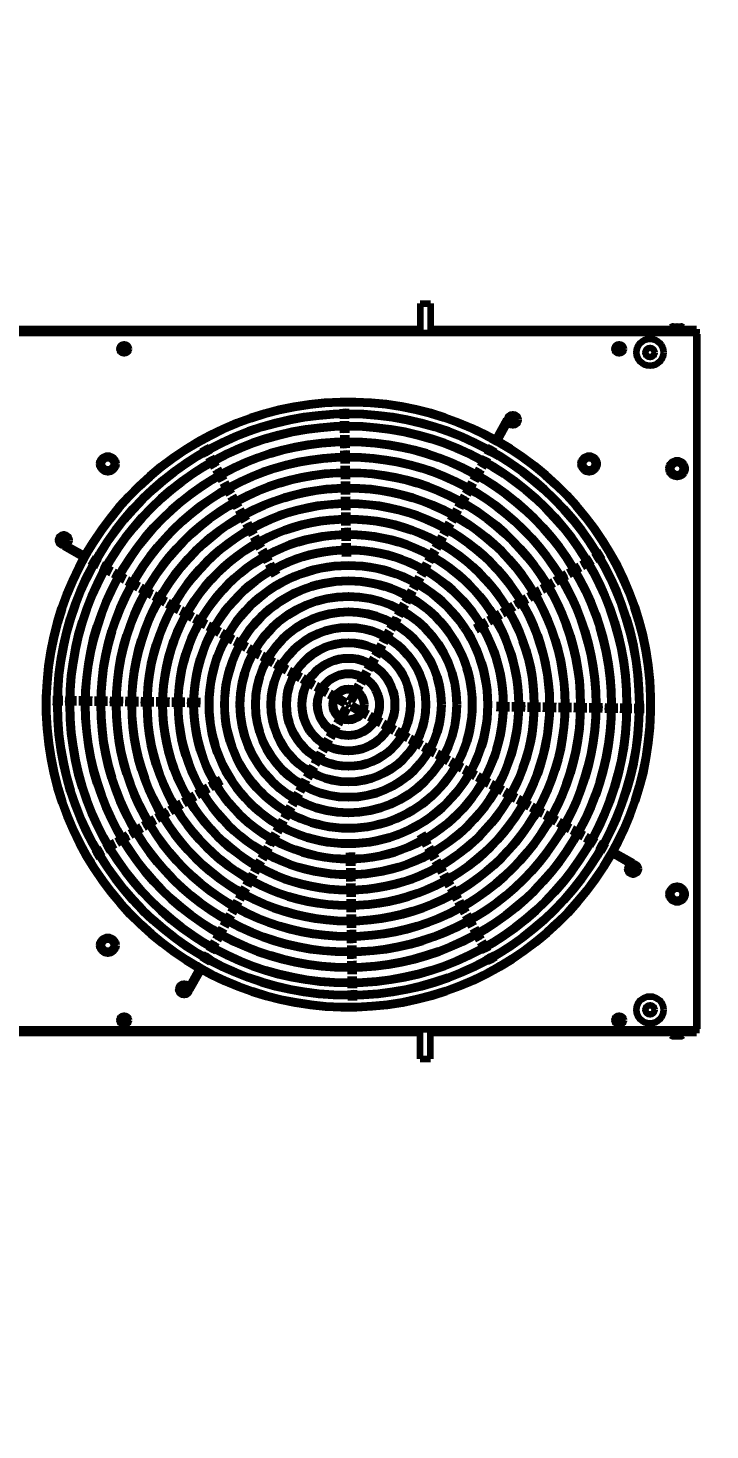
# Model space of a CAD drawing. Header units: millimetres. Extents: x 0 to 31017, y 0 to 21335.
# Drawn here: x 7972.8 to 8060.9, y 19881.2 to 20062.4 of the extents above; entities that cross this region are included whole.
import ezdxf
from ezdxf import colors
from ezdxf.entities.mleader import LeaderData, LeaderLine
from ezdxf.enums import TextEntityAlignment as Align
from ezdxf.math import Vec2, Vec3

# ---------------------------------------------------------------- set-up
doc = ezdxf.new("R2010")
doc.units = ezdxf.units.MM
doc.styles.get("Standard").update_dxf_attribs({"font": 'arial.ttf'})

# ---------------------------------------------------------------- blocks, each defined once
blk = doc.blocks.new('機組圖彩色')
at = {"color": 251, "lineweight": 200, "true_color": 0x636466}
for p, q in [((92537.54, 2376.05), (92537.54, 2372.23)), ((92537.54, 2376.05), (92538.84, 2376.05)), ((92538.84, 2376.05), (92538.84, 2372.23)), ((92537.54, 2372.73), (92428.94, 2372.73)), ((92570.01, 2372.73), (92538.84, 2372.73)), ((92569.84, 2372.2), (92569.84, 2372.52)), ((92569.84, 2372.52), (92571.64, 2372.52)), ((92569.99, 2373), (92569.99, 2372.52)), ((92570.18, 2373.07), (92571.31, 2373.07)), ((92570.37, 2373), (92570.37, 2372.52)), ((92570.58, 2372.36), (92570.74, 2372.52)), ((92570.74, 2372.36), (92570.9, 2372.52)), ((92571.12, 2373), (92571.12, 2372.52)), ((92571.49, 2373), (92571.49, 2372.52)), ((92573.24, 2372.73), (92571.51, 2372.73)), ((92571.64, 2372.52), (92571.64, 2372.2)), ((92573.24, 2372.73), (92573.24, 2372.2)), ((92573.24, 2372.2), (92393.24, 2372.2)), ((92573.12, 2372.2), (92393.36, 2372.2)), ((92569.86, 2372.23), (92396.64, 2372.23)), ((92571.64, 2372.36), (92569.84, 2372.36)), ((92571.64, 2372.2), (92569.84, 2372.2)), ((92572.24, 2372.23), (92571.66, 2372.23)), ((92572.24, 2372.23), (92572.27, 2372.2)), ((92573.24, 2368.7), (92573.24, 2372.2)), ((92573.36, 2372.1), (92573.24, 2372.1)), ((92573.24, 2282.32), (92573.24, 2372.08)), ((92573.36, 2282.3), (92573.36, 2372.1)), ((92527.54, 2362.75), (92527.53, 2363.15)), ((92527.55, 2361.95), (92527.54, 2362.45)), ((92527.56, 2361.15), (92527.55, 2361.65)), ((92527.94, 2362.75), (92527.93, 2363.15)), ((92527.95, 2361.95), (92527.94, 2362.45)), ((92527.96, 2361.15), (92527.95, 2361.65)), ((92527.57, 2360.35), (92527.56, 2360.85)), ((92527.58, 2359.35), (92527.57, 2360.05)), ((92527.59, 2359.35), (92527.58, 2360.05)), ((92527.97, 2360.35), (92527.96, 2360.85)), ((92527.98, 2359.35), (92527.97, 2360.05)), ((92527.99, 2359.35), (92527.98, 2360.05)), ((92548.66, 2361.06), (92547.25, 2358.54)), ((92548.82, 2360.52), (92547.6, 2358.35)), ((92549.18, 2361.33), (92549.81, 2360.7)), ((92549.18, 2360.7), (92549.81, 2361.33)), ((92509.23, 2357.74), (92509.03, 2358.09)), ((92509.58, 2357.93), (92509.38, 2358.28)), ((92527.6, 2358.35), (92527.59, 2359.05)), ((92527.62, 2357.35), (92527.61, 2358.05)), ((92528, 2358.35), (92527.99, 2359.05)), ((92528.02, 2357.35), (92528.01, 2358.05)), ((92546.91, 2357.93), (92547.11, 2358.28)), ((92547.26, 2357.74), (92547.46, 2358.09)), ((92509.62, 2357.04), (92509.38, 2357.48)), ((92509.97, 2357.24), (92509.72, 2357.67)), ((92510.01, 2356.34), (92509.77, 2356.78)), ((92510.36, 2356.54), (92510.12, 2356.97)), ((92510.4, 2355.64), (92510.16, 2356.08)), ((92510.75, 2355.84), (92510.51, 2356.28)), ((92527.63, 2356.35), (92527.62, 2357.05)), ((92528.03, 2356.35), (92528.02, 2357.05)), ((92545.74, 2355.84), (92545.98, 2356.27)), ((92546.09, 2355.64), (92546.33, 2356.08)), ((92546.13, 2356.54), (92546.37, 2356.97)), ((92546.48, 2356.34), (92546.72, 2356.78)), ((92546.52, 2357.23), (92546.77, 2357.67)), ((92546.87, 2357.04), (92547.11, 2357.48)), ((92510.89, 2354.77), (92510.55, 2355.38)), ((92511.24, 2354.97), (92510.9, 2355.58)), ((92511.38, 2353.9), (92511.04, 2354.51)), ((92511.73, 2354.09), (92511.39, 2354.71)), ((92527.64, 2355.35), (92527.63, 2356.05)), ((92527.65, 2354.35), (92527.65, 2355.05)), ((92528.04, 2355.35), (92528.03, 2356.05)), ((92528.05, 2354.35), (92528.05, 2355.05)), ((92545.1, 2354.71), (92544.76, 2354.09)), ((92545.45, 2354.51), (92545.11, 2353.9)), ((92545.59, 2355.58), (92545.25, 2354.97)), ((92545.94, 2355.38), (92545.6, 2354.77)), ((92511.87, 2353.03), (92511.53, 2353.64)), ((92512.22, 2353.22), (92511.87, 2353.83)), ((92512.36, 2352.15), (92512.01, 2352.76)), ((92512.71, 2352.35), (92512.36, 2352.96)), ((92527.67, 2353.35), (92527.66, 2354.05)), ((92527.68, 2352.35), (92527.67, 2353.05)), ((92528.07, 2353.35), (92528.06, 2354.05)), ((92528.08, 2352.35), (92528.07, 2353.05)), ((92544.13, 2352.96), (92543.78, 2352.35)), ((92544.47, 2352.76), (92544.13, 2352.15)), ((92544.61, 2353.83), (92544.27, 2353.22)), ((92544.96, 2353.64), (92544.62, 2353.03)), ((92512.85, 2351.28), (92512.5, 2351.89)), ((92513.19, 2351.48), (92512.85, 2352.09)), ((92513.33, 2350.41), (92512.99, 2351.02)), ((92513.68, 2350.6), (92513.34, 2351.22)), ((92527.69, 2351.35), (92527.68, 2352.05)), ((92527.71, 2350.35), (92527.7, 2351.05)), ((92528.09, 2351.35), (92528.08, 2352.05)), ((92528.11, 2350.35), (92528.1, 2351.05)), ((92543.15, 2351.22), (92542.81, 2350.6)), ((92543.5, 2351.02), (92543.15, 2350.41)), ((92543.64, 2352.09), (92543.29, 2351.48)), ((92543.99, 2351.89), (92543.64, 2351.28)), ((92513.82, 2349.54), (92513.48, 2350.15)), ((92514.17, 2349.73), (92513.83, 2350.34)), ((92514.31, 2348.66), (92513.97, 2349.28)), ((92514.66, 2348.86), (92514.32, 2349.47)), ((92527.72, 2349.35), (92527.71, 2350.05)), ((92527.73, 2348.35), (92527.72, 2349.05)), ((92528.12, 2349.35), (92528.11, 2350.05)), ((92528.13, 2348.35), (92528.12, 2349.05)), ((92542.17, 2349.47), (92541.83, 2348.86)), ((92542.52, 2349.28), (92542.18, 2348.66)), ((92542.66, 2350.34), (92542.32, 2349.73)), ((92543.01, 2350.15), (92542.67, 2349.54)), ((92514.8, 2347.79), (92514.46, 2348.4)), ((92515.15, 2347.99), (92514.81, 2348.6)), ((92515.29, 2346.92), (92514.95, 2347.53)), ((92515.64, 2347.12), (92515.3, 2347.73)), ((92527.74, 2347.35), (92527.74, 2348.05)), ((92527.76, 2346.35), (92527.75, 2347.05)), ((92528.14, 2347.35), (92528.14, 2348.05)), ((92528.16, 2346.35), (92528.15, 2347.05)), ((92541.19, 2347.73), (92540.85, 2347.12)), ((92541.54, 2347.53), (92541.2, 2346.92)), ((92541.68, 2348.6), (92541.34, 2347.99)), ((92542.03, 2348.4), (92541.69, 2347.79)), ((92491.12, 2345.14), (92491.75, 2345.77)), ((92491.75, 2345.14), (92491.12, 2345.77)), ((92515.78, 2346.05), (92515.44, 2346.66)), ((92516.13, 2346.24), (92515.79, 2346.85)), ((92516.27, 2345.17), (92515.92, 2345.79)), ((92516.62, 2345.37), (92516.27, 2345.98)), ((92527.77, 2345.35), (92527.76, 2346.05)), ((92528.17, 2345.35), (92528.16, 2346.05)), ((92540.22, 2345.98), (92539.87, 2345.37)), ((92540.56, 2345.79), (92540.22, 2345.17)), ((92540.7, 2346.85), (92540.36, 2346.24)), ((92541.05, 2346.66), (92540.71, 2346.05)), ((92491.39, 2344.62), (92493.9, 2343.21)), ((92491.92, 2344.78), (92494.1, 2343.56)), ((92494.71, 2343.22), (92494.36, 2343.42)), ((92516.76, 2344.3), (92516.41, 2344.91)), ((92517.1, 2344.5), (92516.76, 2345.11)), ((92517.24, 2343.43), (92516.9, 2344.04)), ((92517.59, 2343.63), (92517.25, 2344.24)), ((92527.78, 2344.35), (92527.77, 2345.05)), ((92527.8, 2343.35), (92527.79, 2344.05)), ((92528.18, 2344.35), (92528.17, 2345.05)), ((92528.2, 2343.35), (92528.19, 2344.05)), ((92539.24, 2344.24), (92538.9, 2343.63)), ((92539.59, 2344.04), (92539.24, 2343.43)), ((92539.73, 2345.11), (92539.38, 2344.5)), ((92540.08, 2344.91), (92539.73, 2344.3)), ((92559.9, 2343.26), (92560.33, 2343.52)), ((92560.59, 2343.67), (92561.02, 2343.93)), ((92560.79, 2343.33), (92561.22, 2343.59)), ((92561.27, 2344.08), (92561.62, 2344.29)), ((92561.48, 2343.74), (92561.82, 2343.94)), ((92494.52, 2342.87), (92494.17, 2343.07)), ((92495.21, 2342.48), (92494.78, 2342.73)), ((92495.41, 2342.83), (92494.97, 2343.07)), ((92495.91, 2342.09), (92495.48, 2342.33)), ((92496.11, 2342.44), (92495.67, 2342.68)), ((92496.61, 2341.7), (92496.17, 2341.94)), ((92496.81, 2342.05), (92496.37, 2342.29)), ((92497.07, 2341.9), (92497.68, 2341.56)), ((92517.73, 2342.56), (92517.39, 2343.17)), ((92518.08, 2342.75), (92517.74, 2343.36)), ((92518.22, 2341.68), (92517.88, 2342.3)), ((92518.57, 2341.88), (92518.23, 2342.49)), ((92519.06, 2341.01), (92518.72, 2341.62)), ((92537.77, 2341.62), (92537.43, 2341.01)), ((92538.26, 2342.49), (92537.92, 2341.88)), ((92538.61, 2342.3), (92538.27, 2341.68)), ((92538.75, 2343.36), (92538.41, 2342.75)), ((92539.1, 2343.17), (92538.76, 2342.56)), ((92556.63, 2341.32), (92557.24, 2341.68)), ((92557.49, 2341.83), (92558.09, 2342.19)), ((92557.7, 2341.49), (92558.3, 2341.85)), ((92558.35, 2342.34), (92558.95, 2342.7)), ((92558.56, 2342), (92559.16, 2342.36)), ((92559.21, 2342.86), (92559.64, 2343.11)), ((92559.42, 2342.51), (92559.85, 2342.77)), ((92560.1, 2342.92), (92560.53, 2343.18)), ((92496.87, 2341.55), (92497.48, 2341.21)), ((92497.74, 2341.06), (92498.35, 2340.72)), ((92497.94, 2341.41), (92498.55, 2341.07)), ((92498.62, 2340.57), (92499.23, 2340.23)), ((92498.81, 2340.92), (92499.42, 2340.58)), ((92499.49, 2340.08), (92500.1, 2339.74)), ((92499.68, 2340.43), (92500.29, 2340.09)), ((92500.56, 2339.95), (92501.17, 2339.6)), ((92518.71, 2340.81), (92518.37, 2341.42)), ((92536.79, 2339.87), (92536.45, 2339.26)), ((92537.28, 2340.75), (92536.94, 2340.14)), ((92537.63, 2340.55), (92537.29, 2339.94)), ((92538.12, 2341.42), (92537.78, 2340.81)), ((92554.06, 2339.79), (92554.66, 2340.15)), ((92554.26, 2339.44), (92554.86, 2339.8)), ((92554.91, 2340.3), (92555.52, 2340.66)), ((92555.12, 2339.95), (92555.72, 2340.31)), ((92555.77, 2340.81), (92556.38, 2341.17)), ((92555.98, 2340.47), (92556.58, 2340.82)), ((92556.84, 2340.98), (92557.44, 2341.33)), ((92500.36, 2339.6), (92500.97, 2339.25)), ((92501.23, 2339.11), (92501.84, 2338.77)), ((92501.43, 2339.46), (92502.04, 2339.11)), ((92502.11, 2338.62), (92502.72, 2338.28)), ((92502.3, 2338.97), (92502.91, 2338.63)), ((92502.98, 2338.13), (92503.59, 2337.79)), ((92503.17, 2338.48), (92503.78, 2338.14)), ((92504.05, 2337.99), (92504.66, 2337.65)), ((92535.82, 2338.13), (92535.47, 2337.52)), ((92536.3, 2339), (92535.96, 2338.39)), ((92536.65, 2338.81), (92536.31, 2338.19)), ((92537.14, 2339.68), (92536.8, 2339.07)), ((92550.62, 2337.74), (92551.22, 2338.1)), ((92551.48, 2338.25), (92552.08, 2338.61)), ((92551.68, 2337.91), (92552.28, 2338.27)), ((92552.34, 2338.76), (92552.94, 2339.12)), ((92552.54, 2338.42), (92553.14, 2338.78)), ((92553.2, 2339.28), (92553.8, 2339.63)), ((92553.4, 2338.93), (92554, 2339.29)), ((92503.85, 2337.64), (92504.46, 2337.3)), ((92504.72, 2337.15), (92505.33, 2336.81)), ((92504.92, 2337.5), (92505.53, 2337.16)), ((92505.6, 2336.66), (92506.21, 2336.32)), ((92505.79, 2337.01), (92506.4, 2336.67)), ((92506.47, 2336.17), (92507.08, 2335.83)), ((92506.66, 2336.52), (92507.27, 2336.18)), ((92534.84, 2336.38), (92534.5, 2335.77)), ((92535.19, 2336.19), (92534.85, 2335.58)), ((92535.33, 2337.26), (92534.99, 2336.65)), ((92535.68, 2337.06), (92535.33, 2336.45)), ((92536.16, 2337.93), (92535.82, 2337.32)), ((92548.04, 2336.21), (92548.64, 2336.57)), ((92548.24, 2335.87), (92548.84, 2336.22)), ((92548.9, 2336.72), (92549.5, 2337.08)), ((92549.1, 2336.38), (92549.7, 2336.73)), ((92549.76, 2337.23), (92550.36, 2337.59)), ((92549.96, 2336.89), (92550.56, 2337.25)), ((92550.82, 2337.4), (92551.42, 2337.76)), ((92507.34, 2335.69), (92507.95, 2335.34)), ((92507.54, 2336.03), (92508.15, 2335.69)), ((92508.21, 2335.2), (92508.82, 2334.86)), ((92508.41, 2335.55), (92509.02, 2335.2)), ((92509.09, 2334.71), (92509.7, 2334.37)), ((92509.28, 2335.06), (92509.89, 2334.72)), ((92510.15, 2334.57), (92510.76, 2334.23)), ((92533.86, 2334.64), (92533.52, 2334.03)), ((92534.21, 2334.44), (92533.87, 2333.83)), ((92534.35, 2335.51), (92534.01, 2334.9)), ((92534.7, 2335.32), (92534.36, 2334.7)), ((92544.6, 2334.16), (92545.2, 2334.52)), ((92545.46, 2334.68), (92546.06, 2335.03)), ((92545.66, 2334.33), (92546.27, 2334.69)), ((92546.32, 2335.19), (92546.92, 2335.54)), ((92546.52, 2334.84), (92547.13, 2335.2)), ((92547.18, 2335.7), (92547.78, 2336.06)), ((92547.38, 2335.35), (92547.99, 2335.71)), ((92509.96, 2334.22), (92510.57, 2333.88)), ((92510.83, 2333.73), (92511.44, 2333.39)), ((92511.03, 2334.08), (92511.64, 2333.74)), ((92511.7, 2333.24), (92512.31, 2332.9)), ((92511.9, 2333.59), (92512.51, 2333.25)), ((92512.57, 2332.75), (92513.19, 2332.41)), ((92512.77, 2333.1), (92513.38, 2332.76)), ((92513.64, 2332.61), (92514.25, 2332.27)), ((92532.88, 2332.89), (92532.54, 2332.28)), ((92533.23, 2332.7), (92532.89, 2332.09)), ((92533.37, 2333.77), (92533.03, 2333.16)), ((92533.72, 2333.57), (92533.38, 2332.96)), ((92544.8, 2333.82), (92545.41, 2334.18)), ((92513.45, 2332.26), (92514.06, 2331.92)), ((92514.32, 2331.78), (92514.93, 2331.43)), ((92514.52, 2332.12), (92515.13, 2331.78)), ((92515.19, 2331.29), (92515.8, 2330.94)), ((92515.39, 2331.64), (92516, 2331.29)), ((92516.06, 2330.8), (92516.68, 2330.46)), ((92516.26, 2331.15), (92516.87, 2330.8)), ((92531.91, 2331.15), (92531.56, 2330.54)), ((92532.25, 2330.95), (92531.91, 2330.34)), ((92532.39, 2332.02), (92532.05, 2331.41)), ((92532.74, 2331.83), (92532.4, 2331.21)), ((92516.94, 2330.31), (92517.55, 2329.97)), ((92517.13, 2330.66), (92517.74, 2330.32)), ((92517.81, 2329.82), (92518.42, 2329.48)), ((92518.01, 2330.17), (92518.62, 2329.83)), ((92518.68, 2329.33), (92519.29, 2328.99)), ((92518.88, 2329.68), (92519.49, 2329.34)), ((92519.75, 2329.19), (92520.36, 2328.85)), ((92530.93, 2329.4), (92530.59, 2328.79)), ((92531.28, 2329.21), (92530.93, 2328.6)), ((92531.42, 2330.28), (92531.07, 2329.66)), ((92531.77, 2330.08), (92531.42, 2329.47)), ((92519.56, 2328.84), (92520.17, 2328.5)), ((92520.43, 2328.35), (92521.04, 2328.01)), ((92520.62, 2328.7), (92521.23, 2328.36)), ((92521.3, 2327.87), (92521.91, 2327.52)), ((92521.5, 2328.21), (92522.11, 2327.87)), ((92522.17, 2327.38), (92522.78, 2327.03)), ((92522.37, 2327.73), (92522.98, 2327.38)), ((92523.24, 2327.24), (92523.85, 2326.89)), ((92529.95, 2327.66), (92529.61, 2327.04)), ((92530.3, 2327.46), (92529.96, 2326.85)), ((92530.44, 2328.53), (92530.1, 2327.92)), ((92530.79, 2328.33), (92530.44, 2327.72)), ((92523.05, 2326.89), (92523.66, 2326.54)), ((92523.92, 2326.4), (92524.53, 2326.06)), ((92524.11, 2326.75), (92524.73, 2326.4)), ((92524.79, 2325.91), (92525.4, 2325.57)), ((92524.99, 2326.26), (92525.6, 2325.92)), ((92525.67, 2325.42), (92526.28, 2325.08)), ((92525.86, 2325.77), (92526.47, 2325.42)), ((92526.74, 2325.28), (92527.94, 2324.6)), ((92528.97, 2325.91), (92528.29, 2324.7)), ((92529.32, 2325.71), (92528.64, 2324.51)), ((92529.46, 2326.78), (92529.12, 2326.17)), ((92529.81, 2326.59), (92529.47, 2325.97)), ((92489.7, 2324.9), (92489.3, 2324.91)), ((92489.7, 2324.5), (92489.3, 2324.51)), ((92490.5, 2324.89), (92490, 2324.9)), ((92490.5, 2324.49), (92490, 2324.5)), ((92491.3, 2324.88), (92490.8, 2324.89)), ((92491.3, 2324.48), (92490.8, 2324.49)), ((92492.1, 2324.87), (92491.6, 2324.88)), ((92492.1, 2324.47), (92491.6, 2324.48)), ((92493.1, 2324.86), (92492.4, 2324.87)), ((92493.1, 2324.46), (92492.4, 2324.47)), ((92494.1, 2324.85), (92493.4, 2324.86)), ((92494.1, 2324.45), (92493.4, 2324.46)), ((92495.1, 2324.83), (92494.4, 2324.84)), ((92495.1, 2324.43), (92494.4, 2324.44)), ((92496.1, 2324.82), (92495.4, 2324.83)), ((92496.1, 2324.42), (92495.4, 2324.43)), ((92497.1, 2324.81), (92496.4, 2324.82)), ((92497.1, 2324.41), (92496.4, 2324.42)), ((92498.1, 2324.79), (92497.4, 2324.8)), ((92498.1, 2324.39), (92497.4, 2324.4)), ((92499.09, 2324.38), (92498.39, 2324.39)), ((92499.1, 2324.78), (92498.4, 2324.79)), ((92500.09, 2324.37), (92499.39, 2324.38)), ((92500.1, 2324.77), (92499.4, 2324.78)), ((92501.09, 2324.36), (92500.39, 2324.36)), ((92501.1, 2324.76), (92500.4, 2324.76)), ((92502.09, 2324.34), (92501.39, 2324.35)), ((92502.1, 2324.74), (92501.4, 2324.75)), ((92503.09, 2324.33), (92502.39, 2324.34)), ((92503.1, 2324.73), (92502.4, 2324.74)), ((92504.09, 2324.32), (92503.39, 2324.33)), ((92504.1, 2324.72), (92503.4, 2324.73)), ((92505.09, 2324.3), (92504.39, 2324.31)), ((92505.1, 2324.7), (92504.4, 2324.71)), ((92506.09, 2324.29), (92505.39, 2324.3)), ((92506.1, 2324.69), (92505.4, 2324.7)), ((92507.09, 2324.28), (92506.39, 2324.29)), ((92507.1, 2324.68), (92506.4, 2324.69)), ((92508.09, 2324.26), (92507.39, 2324.27)), ((92508.1, 2324.66), (92507.4, 2324.67)), ((92509.09, 2324.25), (92508.39, 2324.26)), ((92509.1, 2324.65), (92508.4, 2324.66)), ((92526.54, 2324.93), (92527.75, 2324.25)), ((92527.17, 2322.7), (92527.85, 2323.9)), ((92527.52, 2322.5), (92528.19, 2323.71)), ((92527.94, 2324.6), (92527.75, 2324.25)), ((92527.85, 2323.9), (92528.19, 2323.71)), ((92528.64, 2324.51), (92528.29, 2324.7)), ((92528.55, 2323.81), (92528.74, 2324.15)), ((92529.75, 2323.13), (92528.55, 2323.81)), ((92529.95, 2323.48), (92528.74, 2324.15)), ((92547.39, 2324.16), (92548.09, 2324.15)), ((92547.39, 2323.76), (92548.09, 2323.75)), ((92548.39, 2324.14), (92549.09, 2324.13)), ((92548.39, 2323.74), (92549.09, 2323.73)), ((92549.39, 2324.13), (92550.09, 2324.12)), ((92549.39, 2323.73), (92550.09, 2323.72)), ((92550.39, 2324.12), (92551.09, 2324.11)), ((92550.39, 2323.72), (92551.09, 2323.71)), ((92551.39, 2324.1), (92552.09, 2324.1)), ((92551.39, 2323.7), (92552.09, 2323.7)), ((92552.39, 2324.09), (92553.09, 2324.08)), ((92552.39, 2323.69), (92553.09, 2323.68)), ((92553.39, 2324.08), (92554.09, 2324.07)), ((92553.39, 2323.68), (92554.09, 2323.67)), ((92554.39, 2324.07), (92555.09, 2324.06)), ((92554.39, 2323.67), (92555.09, 2323.66)), ((92555.39, 2324.05), (92556.09, 2324.04)), ((92555.39, 2323.65), (92556.09, 2323.64)), ((92556.39, 2324.04), (92557.09, 2324.03)), ((92556.39, 2323.64), (92557.09, 2323.63)), ((92557.39, 2324.03), (92558.09, 2324.02)), ((92557.39, 2323.63), (92558.09, 2323.62)), ((92558.39, 2324.01), (92559.09, 2324)), ((92558.39, 2323.61), (92559.09, 2323.6)), ((92559.39, 2324), (92560.09, 2323.99)), ((92559.39, 2323.6), (92560.09, 2323.59)), ((92560.39, 2323.99), (92561.09, 2323.98)), ((92560.39, 2323.59), (92561.09, 2323.58)), ((92561.39, 2323.98), (92562.09, 2323.97)), ((92561.39, 2323.58), (92562.09, 2323.57)), ((92562.39, 2323.96), (92563.09, 2323.95)), ((92562.39, 2323.56), (92563.09, 2323.55)), ((92563.39, 2323.95), (92564.09, 2323.94)), ((92563.39, 2323.55), (92564.09, 2323.54)), ((92564.39, 2323.93), (92564.89, 2323.93)), ((92564.39, 2323.53), (92564.89, 2323.53)), ((92565.19, 2323.92), (92565.69, 2323.92)), ((92565.19, 2323.52), (92565.69, 2323.52)), ((92565.99, 2323.91), (92566.49, 2323.91)), ((92565.99, 2323.51), (92566.49, 2323.51)), ((92566.79, 2323.9), (92567.19, 2323.9)), ((92566.79, 2323.5), (92567.19, 2323.5)), ((92526.68, 2321.82), (92527.02, 2322.43)), ((92527.03, 2321.63), (92527.37, 2322.24)), ((92530.63, 2322.64), (92530.01, 2322.98)), ((92530.82, 2322.99), (92530.21, 2323.33)), ((92531.5, 2322.15), (92530.89, 2322.49)), ((92531.7, 2322.5), (92531.08, 2322.84)), ((92532.37, 2321.66), (92531.76, 2322)), ((92532.57, 2322.01), (92531.96, 2322.35)), ((92533.44, 2321.52), (92532.83, 2321.86)), ((92525.7, 2320.07), (92526.04, 2320.69)), ((92526.05, 2319.88), (92526.39, 2320.49)), ((92526.19, 2320.95), (92526.53, 2321.56)), ((92526.54, 2320.75), (92526.88, 2321.36)), ((92533.25, 2321.17), (92532.64, 2321.51)), ((92534.12, 2320.68), (92533.51, 2321.03)), ((92534.32, 2321.03), (92533.7, 2321.37)), ((92534.99, 2320.19), (92534.38, 2320.54)), ((92535.19, 2320.54), (92534.58, 2320.89)), ((92535.87, 2319.71), (92535.25, 2320.05)), ((92536.06, 2320.05), (92535.45, 2320.4)), ((92536.93, 2319.57), (92536.32, 2319.91)), ((92524.23, 2317.46), (92524.58, 2318.07)), ((92524.72, 2318.33), (92525.07, 2318.94)), ((92525.07, 2318.13), (92525.41, 2318.74)), ((92525.21, 2319.2), (92525.55, 2319.81)), ((92525.56, 2319.01), (92525.9, 2319.62)), ((92536.74, 2319.22), (92536.13, 2319.56)), ((92537.61, 2318.73), (92537, 2319.07)), ((92537.81, 2319.08), (92537.2, 2319.42)), ((92538.48, 2318.24), (92537.87, 2318.58)), ((92538.68, 2318.59), (92538.07, 2318.93)), ((92539.36, 2317.75), (92538.75, 2318.09)), ((92539.55, 2318.1), (92538.94, 2318.44)), ((92523.26, 2315.71), (92523.6, 2316.32)), ((92523.75, 2316.58), (92524.09, 2317.19)), ((92524.09, 2316.39), (92524.44, 2317)), ((92524.58, 2317.26), (92524.93, 2317.87)), ((92540.23, 2317.26), (92539.62, 2317.6)), ((92540.42, 2317.61), (92539.81, 2317.95)), ((92541.1, 2316.77), (92540.49, 2317.11)), ((92541.3, 2317.12), (92540.69, 2317.46)), ((92541.97, 2316.28), (92541.36, 2316.63)), ((92542.17, 2316.63), (92541.56, 2316.97)), ((92543.04, 2316.14), (92542.43, 2316.49)), ((92511.68, 2314.59), (92511.08, 2314.23)), ((92522.28, 2313.97), (92522.62, 2314.58)), ((92522.63, 2313.77), (92522.97, 2314.38)), ((92522.77, 2314.84), (92523.11, 2315.45)), ((92523.12, 2314.64), (92523.46, 2315.25)), ((92523.61, 2315.51), (92523.95, 2316.13)), ((92542.85, 2315.79), (92542.24, 2316.14)), ((92543.72, 2315.31), (92543.11, 2315.65)), ((92543.91, 2315.65), (92543.3, 2316)), ((92544.59, 2314.82), (92543.98, 2315.16)), ((92544.79, 2315.17), (92544.18, 2315.51)), ((92545.46, 2314.33), (92544.85, 2314.67)), ((92545.66, 2314.68), (92545.05, 2315.02)), ((92546.53, 2314.19), (92545.92, 2314.53)), ((92509.11, 2313.05), (92508.5, 2312.7)), ((92509.31, 2312.71), (92508.71, 2312.35)), ((92509.96, 2313.57), (92509.36, 2313.21)), ((92510.17, 2313.22), (92509.57, 2312.86)), ((92510.82, 2314.08), (92510.22, 2313.72)), ((92511.03, 2313.73), (92510.43, 2313.37)), ((92511.89, 2314.24), (92511.29, 2313.89)), ((92521.3, 2312.22), (92521.64, 2312.83)), ((92521.65, 2312.02), (92521.99, 2312.64)), ((92521.79, 2313.09), (92522.13, 2313.7)), ((92522.14, 2312.9), (92522.48, 2313.51)), ((92546.34, 2313.84), (92545.73, 2314.18)), ((92547.21, 2313.35), (92546.6, 2313.69)), ((92547.4, 2313.7), (92546.79, 2314.04)), ((92548.08, 2312.86), (92547.47, 2313.2)), ((92548.28, 2313.21), (92547.67, 2313.55)), ((92548.95, 2312.37), (92548.34, 2312.72)), ((92549.15, 2312.72), (92548.54, 2313.06)), ((92550.02, 2312.23), (92549.41, 2312.58)), ((92505.67, 2311.01), (92505.07, 2310.65)), ((92506.53, 2311.52), (92505.93, 2311.16)), ((92506.73, 2311.18), (92506.13, 2310.82)), ((92507.39, 2312.03), (92506.78, 2311.67)), ((92507.59, 2311.69), (92506.99, 2311.33)), ((92508.25, 2312.54), (92507.64, 2312.19)), ((92508.45, 2312.2), (92507.85, 2311.84)), ((92520.32, 2310.48), (92520.67, 2311.09)), ((92520.67, 2310.28), (92521.01, 2310.89)), ((92520.81, 2311.35), (92521.15, 2311.96)), ((92521.16, 2311.15), (92521.5, 2311.76)), ((92549.83, 2311.88), (92549.21, 2312.23)), ((92550.7, 2311.4), (92550.09, 2311.74)), ((92550.89, 2311.74), (92550.28, 2312.09)), ((92551.57, 2310.91), (92550.96, 2311.25)), ((92551.77, 2311.26), (92551.16, 2311.6)), ((92552.44, 2310.42), (92551.83, 2310.76)), ((92552.64, 2310.77), (92552.03, 2311.11)), ((92502.23, 2308.96), (92501.63, 2308.61)), ((92503.09, 2309.48), (92502.49, 2309.12)), ((92503.29, 2309.13), (92502.69, 2308.77)), ((92503.95, 2309.99), (92503.35, 2309.63)), ((92504.15, 2309.64), (92503.55, 2309.29)), ((92504.81, 2310.5), (92504.21, 2310.14)), ((92505.01, 2310.15), (92504.41, 2309.8)), ((92505.87, 2310.67), (92505.27, 2310.31)), ((92519.35, 2308.73), (92519.69, 2309.34)), ((92519.7, 2308.53), (92520.04, 2309.15)), ((92519.84, 2309.6), (92520.18, 2310.21)), ((92520.18, 2309.41), (92520.53, 2310.02)), ((92553.32, 2309.93), (92552.7, 2310.27)), ((92553.51, 2310.28), (92552.9, 2310.62)), ((92554.19, 2309.44), (92553.58, 2309.78)), ((92554.38, 2309.79), (92553.77, 2310.13)), ((92555.06, 2308.95), (92554.45, 2309.29)), ((92555.26, 2309.3), (92554.65, 2309.64)), ((92556.13, 2308.81), (92555.52, 2309.15)), ((92499.65, 2307.43), (92499.05, 2307.07)), ((92500.51, 2307.94), (92499.91, 2307.58)), ((92500.71, 2307.6), (92500.11, 2307.24)), ((92501.37, 2308.45), (92500.77, 2308.1)), ((92501.57, 2308.11), (92500.97, 2307.75)), ((92502.43, 2308.62), (92501.83, 2308.26)), ((92518.37, 2306.99), (92518.71, 2307.6)), ((92518.72, 2306.79), (92519.06, 2307.4)), ((92518.86, 2307.86), (92519.2, 2308.47)), ((92519.21, 2307.66), (92519.55, 2308.27)), ((92537.43, 2307.4), (92537.77, 2306.79)), ((92537.78, 2307.6), (92538.12, 2306.99)), ((92555.93, 2308.46), (92555.32, 2308.81)), ((92556.81, 2307.97), (92556.19, 2308.32)), ((92557, 2308.32), (92556.39, 2308.67)), ((92557.68, 2307.49), (92557.07, 2307.83)), ((92557.87, 2307.83), (92557.26, 2308.18)), ((92558.55, 2307), (92557.94, 2307.34)), ((92558.75, 2307.35), (92558.13, 2307.69)), ((92559.62, 2306.86), (92559.01, 2307.2)), ((92496.38, 2305.49), (92495.95, 2305.23)), ((92497.07, 2305.9), (92496.64, 2305.64)), ((92497.28, 2305.56), (92496.85, 2305.3)), ((92497.93, 2306.41), (92497.33, 2306.05)), ((92498.14, 2306.07), (92497.53, 2305.71)), ((92498.79, 2306.92), (92498.19, 2306.56)), ((92499, 2306.58), (92498.39, 2306.22)), ((92499.86, 2307.09), (92499.25, 2306.73)), ((92517.39, 2305.24), (92517.73, 2305.85)), ((92517.74, 2305.04), (92518.08, 2305.66)), ((92517.88, 2306.11), (92518.22, 2306.72)), ((92518.23, 2305.92), (92518.57, 2306.53)), ((92537.92, 2306.53), (92538.26, 2305.92)), ((92538.27, 2306.72), (92538.61, 2306.11)), ((92538.41, 2305.66), (92538.75, 2305.04)), ((92538.76, 2305.85), (92539.1, 2305.24)), ((92559.42, 2306.51), (92558.81, 2306.85)), ((92559.68, 2306.36), (92560.12, 2306.12)), ((92559.88, 2306.71), (92560.32, 2306.46)), ((92560.38, 2305.97), (92560.82, 2305.72)), ((92560.58, 2306.32), (92561.01, 2306.07)), ((92561.08, 2305.58), (92561.52, 2305.33)), ((92561.27, 2305.93), (92561.71, 2305.68)), ((92561.97, 2305.54), (92562.32, 2305.34)), ((92495.01, 2304.67), (92494.66, 2304.47)), ((92495.21, 2304.33), (92494.87, 2304.12)), ((92495.7, 2305.08), (92495.27, 2304.83)), ((92495.9, 2304.74), (92495.47, 2304.48)), ((92496.59, 2305.15), (92496.16, 2304.89)), ((92516.41, 2303.5), (92516.76, 2304.11)), ((92516.76, 2303.3), (92517.1, 2303.91)), ((92516.9, 2304.37), (92517.24, 2304.98)), ((92517.25, 2304.17), (92517.59, 2304.78)), ((92528.29, 2305.05), (92528.3, 2304.35)), ((92528.31, 2304.05), (92528.31, 2303.35)), ((92528.69, 2305.06), (92528.7, 2304.36)), ((92528.71, 2304.06), (92528.71, 2303.36)), ((92538.9, 2304.78), (92539.24, 2304.17)), ((92539.24, 2304.98), (92539.59, 2304.37)), ((92539.38, 2303.91), (92539.73, 2303.3)), ((92539.73, 2304.11), (92540.08, 2303.5)), ((92561.78, 2305.19), (92562.13, 2304.99)), ((92564.56, 2303.63), (92562.39, 2304.85)), ((92565.1, 2303.78), (92562.58, 2305.2)), ((92515.44, 2301.75), (92515.78, 2302.36)), ((92515.79, 2301.55), (92516.13, 2302.17)), ((92515.92, 2302.62), (92516.27, 2303.23)), ((92516.27, 2302.43), (92516.62, 2303.04)), ((92528.32, 2303.05), (92528.33, 2302.35)), ((92528.33, 2302.05), (92528.34, 2301.35)), ((92528.72, 2303.06), (92528.73, 2302.36)), ((92528.73, 2302.06), (92528.74, 2301.36)), ((92539.87, 2303.04), (92540.22, 2302.43)), ((92540.22, 2303.23), (92540.56, 2302.62)), ((92540.36, 2302.17), (92540.7, 2301.55)), ((92540.71, 2302.36), (92541.05, 2301.75)), ((92565.37, 2303.27), (92564.74, 2302.63)), ((92564.74, 2303.27), (92565.37, 2302.63)), ((92514.46, 2300.01), (92514.8, 2300.62)), ((92514.81, 2299.81), (92515.15, 2300.42)), ((92514.95, 2300.88), (92515.29, 2301.49)), ((92515.3, 2300.68), (92515.64, 2301.29)), ((92528.34, 2301.05), (92528.35, 2300.35)), ((92528.36, 2300.05), (92528.37, 2299.35)), ((92528.74, 2301.06), (92528.75, 2300.36)), ((92528.76, 2300.06), (92528.77, 2299.36)), ((92540.85, 2301.29), (92541.19, 2300.68)), ((92541.2, 2301.49), (92541.54, 2300.88)), ((92541.34, 2300.42), (92541.68, 2299.81)), ((92541.69, 2300.62), (92542.03, 2300.01)), ((92513.48, 2298.26), (92513.82, 2298.87)), ((92513.83, 2298.07), (92514.17, 2298.68)), ((92513.97, 2299.13), (92514.31, 2299.74)), ((92514.32, 2298.94), (92514.66, 2299.55)), ((92528.37, 2299.05), (92528.38, 2298.35)), ((92528.77, 2299.06), (92528.78, 2298.36)), ((92541.83, 2299.55), (92542.17, 2298.94)), ((92542.18, 2299.74), (92542.52, 2299.13)), ((92542.32, 2298.68), (92542.66, 2298.07)), ((92542.67, 2298.87), (92543.01, 2298.26)), ((92512.5, 2296.52), (92512.85, 2297.13)), ((92512.85, 2296.32), (92513.19, 2296.93)), ((92512.99, 2297.39), (92513.33, 2298)), ((92513.34, 2297.19), (92513.68, 2297.8)), ((92528.38, 2298.05), (92528.39, 2297.35)), ((92528.4, 2297.05), (92528.4, 2296.35)), ((92528.78, 2298.06), (92528.79, 2297.36)), ((92528.8, 2297.06), (92528.8, 2296.36)), ((92542.81, 2297.8), (92543.15, 2297.19)), ((92543.15, 2298), (92543.5, 2297.39)), ((92543.29, 2296.93), (92543.64, 2296.32)), ((92543.64, 2297.13), (92543.99, 2296.52)), ((92511.04, 2293.9), (92511.38, 2294.51)), ((92511.53, 2294.77), (92511.87, 2295.38)), ((92511.87, 2294.58), (92512.22, 2295.19)), ((92512.01, 2295.64), (92512.36, 2296.25)), ((92512.36, 2295.45), (92512.71, 2296.06)), ((92528.41, 2296.05), (92528.42, 2295.35)), ((92528.42, 2295.05), (92528.43, 2294.35)), ((92528.81, 2296.06), (92528.82, 2295.36)), ((92528.82, 2295.06), (92528.83, 2294.36)), ((92543.78, 2296.06), (92544.13, 2295.45)), ((92544.13, 2296.25), (92544.47, 2295.64)), ((92544.27, 2295.19), (92544.61, 2294.58)), ((92544.62, 2295.38), (92544.96, 2294.77)), ((92545.11, 2294.51), (92545.45, 2293.9)), ((92510.4, 2292.77), (92510.16, 2292.33)), ((92510.55, 2293.03), (92510.89, 2293.64)), ((92510.9, 2292.83), (92511.24, 2293.44)), ((92511.39, 2293.7), (92511.73, 2294.31)), ((92528.43, 2294.05), (92528.44, 2293.35)), ((92528.45, 2293.05), (92528.46, 2292.35)), ((92528.83, 2294.06), (92528.84, 2293.36)), ((92528.85, 2293.06), (92528.86, 2292.36)), ((92544.76, 2294.31), (92545.1, 2293.7)), ((92545.25, 2293.44), (92545.59, 2292.83)), ((92545.6, 2293.64), (92545.94, 2293.03)), ((92546.09, 2292.76), (92546.33, 2292.33)), ((92509.62, 2291.37), (92509.37, 2290.93)), ((92509.97, 2291.17), (92509.72, 2290.74)), ((92510.01, 2292.07), (92509.76, 2291.63)), ((92510.36, 2291.87), (92510.11, 2291.44)), ((92510.75, 2292.57), (92510.5, 2292.13)), ((92528.46, 2292.05), (92528.47, 2291.35)), ((92528.47, 2291.05), (92528.48, 2290.35)), ((92528.86, 2292.06), (92528.87, 2291.36)), ((92528.87, 2291.06), (92528.88, 2290.36)), ((92545.74, 2292.57), (92545.98, 2292.13)), ((92546.13, 2291.87), (92546.37, 2291.43)), ((92546.48, 2292.07), (92546.72, 2291.63)), ((92546.52, 2291.17), (92546.76, 2290.74)), ((92546.87, 2291.37), (92547.11, 2290.93)), ((92507.67, 2287.88), (92508.89, 2290.06)), ((92507.82, 2287.35), (92509.24, 2289.86)), ((92509.23, 2290.67), (92509.03, 2290.32)), ((92509.58, 2290.48), (92509.38, 2290.13)), ((92528.49, 2290.05), (92528.5, 2289.35)), ((92528.5, 2289.06), (92528.51, 2288.36)), ((92528.89, 2290.06), (92528.9, 2289.36)), ((92528.9, 2289.06), (92528.91, 2288.36)), ((92546.91, 2290.47), (92547.11, 2290.13)), ((92547.26, 2290.67), (92547.46, 2290.32)), ((92507.31, 2287.08), (92506.67, 2287.71)), ((92507.31, 2287.71), (92506.67, 2287.08)), ((92528.52, 2288.06), (92528.52, 2287.56)), ((92528.53, 2287.26), (92528.54, 2286.76)), ((92528.53, 2287.26), (92528.54, 2286.76)), ((92528.92, 2288.06), (92528.92, 2287.56)), ((92528.93, 2287.26), (92528.93, 2286.76)), ((92528.93, 2287.26), (92528.93, 2286.76)), ((92528.54, 2286.46), (92528.55, 2285.96)), ((92528.54, 2286.46), (92528.54, 2286.2)), ((92528.55, 2285.66), (92528.55, 2285.26)), ((92528.94, 2286.46), (92528.95, 2285.96)), ((92528.94, 2286.46), (92528.94, 2286.2)), ((92528.95, 2285.66), (92528.95, 2285.26)), ((92573.24, 2282.2), (92573.24, 2285.7)), ((92573.24, 2282.2), (92393.24, 2282.2)), ((92573.12, 2282.2), (92393.36, 2282.2)), ((92537.54, 2278.41), (92537.54, 2282.2)), ((92538.84, 2278.41), (92538.84, 2282.2)), ((92569.84, 2282.2), (92569.84, 2281.88)), ((92571.64, 2282.2), (92569.84, 2282.2)), ((92571.64, 2282.04), (92569.84, 2282.04)), ((92569.84, 2281.88), (92571.64, 2281.88)), ((92569.99, 2281.4), (92569.99, 2281.88)), ((92570.37, 2281.4), (92570.37, 2281.88)), ((92570.58, 2282.04), (92570.74, 2281.88)), ((92570.74, 2282.04), (92570.9, 2281.88)), ((92571.12, 2281.4), (92571.12, 2281.88)), ((92571.49, 2281.4), (92571.49, 2281.88)), ((92571.64, 2281.88), (92571.64, 2282.2)), ((92573.24, 2282.42), (92573.36, 2282.42)), ((92573.24, 2281.73), (92573.24, 2282.3)), ((92573.24, 2282.3), (92573.36, 2282.3)), ((92537.54, 2281.73), (92428.94, 2281.73)), ((92569.99, 2281.73), (92538.84, 2281.73)), ((92570.18, 2281.33), (92571.31, 2281.33)), ((92573.24, 2281.73), (92571.49, 2281.73)), ((92537.54, 2278.41), (92538.84, 2278.41))]:
    blk.add_line(p, q, dxfattribs=at)
for points in [[(92499.01, 2370.6), (92498.78, 2370.2), (92499.01, 2369.81), (92499.47, 2369.81), (92499.7, 2370.2), (92499.47, 2370.6)], [(92563.01, 2370.6), (92562.78, 2370.2), (92563.01, 2369.81), (92563.47, 2369.81), (92563.7, 2370.2), (92563.47, 2370.6)], [(92496.64, 2356.17), (92496.15, 2355.32), (92496.64, 2354.47), (92497.62, 2354.47), (92498.11, 2355.32), (92497.62, 2356.17)], [(92560.21, 2355.81), (92559.36, 2356.3), (92558.51, 2355.81), (92558.51, 2354.83), (92559.36, 2354.34), (92560.21, 2354.83)], [(92570.25, 2355.55), (92569.76, 2354.7), (92570.25, 2353.86), (92571.23, 2353.86), (92571.72, 2354.7), (92571.23, 2355.55)], [(92570.25, 2300.55), (92569.76, 2299.7), (92570.25, 2298.86), (92571.23, 2298.86), (92571.72, 2299.7), (92571.23, 2300.55)], [(92496.28, 2292.6), (92497.13, 2292.11), (92497.98, 2292.6), (92497.98, 2293.58), (92497.13, 2294.07), (92496.28, 2293.58)], [(92499.01, 2283.8), (92498.78, 2283.4), (92499.01, 2283.01), (92499.47, 2283.01), (92499.7, 2283.4), (92499.47, 2283.8)], [(92563.01, 2283.8), (92562.78, 2283.4), (92563.01, 2283.01), (92563.47, 2283.01), (92563.7, 2283.4), (92563.47, 2283.8)]]:
    blk.add_lwpolyline(points, close=True, dxfattribs=at)
for centre, radius in [((92499.24, 2370.2), 0.6), ((92563.24, 2370.2), 0.6), ((92567.24, 2369.73), 1.75), ((92499.24, 2370.2), 0.345), ((92563.24, 2370.2), 0.345), ((92567.24, 2369.73), 0.6), ((92528.24, 2324.2), 37.75), ((92528.24, 2324.2), 37.45), ((92549.5, 2361.01), 0.75), ((92528.24, 2324.2), 36.15), ((92528.24, 2324.2), 35.85), ((92528.24, 2324.2), 34.15), ((92528.24, 2324.2), 33.85), ((92497.13, 2355.32), 1.1), ((92528.24, 2324.2), 32.15), ((92559.36, 2355.32), 1.1), ((92528.24, 2324.2), 31.85), ((92497.13, 2355.32), 0.735), ((92528.24, 2324.2), 30.15), ((92559.36, 2355.32), 0.735), ((92570.74, 2354.7), 1.1), ((92570.74, 2354.7), 0.735), ((92528.24, 2324.2), 29.85), ((92528.24, 2324.2), 28.15), ((92528.24, 2324.2), 27.85), ((92528.24, 2324.2), 26.15), ((92528.24, 2324.2), 25.85), ((92528.24, 2324.2), 24.15), ((92528.24, 2324.2), 23.85), ((92491.44, 2345.46), 0.75), ((92528.24, 2324.2), 22.15), ((92528.24, 2324.2), 21.85), ((92528.24, 2324.2), 20.15), ((92528.24, 2324.2), 19.85), ((92528.24, 2324.2), 18.15), ((92528.24, 2324.2), 17.85), ((92528.24, 2324.2), 16.15), ((92528.24, 2324.2), 15.85), ((92528.24, 2324.2), 14.15), ((92528.24, 2324.2), 13.85), ((92528.24, 2324.2), 12.15), ((92528.24, 2324.2), 11.85), ((92528.24, 2324.2), 10.15), ((92528.24, 2324.2), 9.85), ((92528.24, 2324.2), 8.15), ((92528.24, 2324.2), 7.85), ((92528.24, 2324.2), 6.15), ((92528.24, 2324.2), 5.85), ((92528.24, 2324.2), 4.15), ((92528.24, 2324.2), 3.85), ((92528.24, 2324.2), 2.15), ((92528.24, 2324.2), 1.85), ((92565.05, 2302.95), 0.75), ((92570.74, 2299.7), 1.1), ((92570.74, 2299.7), 0.735), ((92497.13, 2293.09), 1.1), ((92497.13, 2293.09), 0.735), ((92506.99, 2287.39), 0.75), ((92567.24, 2284.73), 1.75), ((92499.24, 2283.4), 0.6), ((92499.24, 2283.4), 0.345), ((92563.24, 2283.4), 0.6), ((92563.24, 2283.4), 0.345), ((92567.24, 2284.73), 0.6)]:
    blk.add_circle(centre, radius, dxfattribs=at)
for centre, radius, start, end in [((92570.18, 2372.79), 0.286, 49.0554, 130.9446), ((92570.74, 2372.03), 1.04, 68.853, 111.147), ((92571.31, 2372.79), 0.286, 49.0554, 130.9446), ((92528.24, 2324.2), 39.25, 271.5568, 271.5458), ((92528.24, 2324.2), 38.95, 271.572, 271.5714), ((92570.18, 2281.62), 0.286, 229.0554, 310.9446), ((92570.74, 2282.37), 1.04, 248.853, 291.147), ((92571.31, 2281.62), 0.286, 229.0554, 310.9446)]:
    blk.add_arc(centre, radius, start, end, dxfattribs=at)
blk = doc.blocks.new('_DetailCallout')
at = {"color": 0, "linetype": 'ByBlock', "lineweight": -2, "transparency": 16777216}
blk.add_line((8, 0), (-8, 0), dxfattribs=at)
blk.add_circle((0, 0), 8, dxfattribs=at)
at = {"color": 0, "transparency": 16777216}
for tag, p in [('視圖號碼', (0, 1)), ('圖紙號碼', (0, -6))]:
    blk.add_attdef(tag, text='', height=3, dxfattribs=at).set_placement(p, align=Align.CENTER)

msp = doc.modelspace()

# ---------------------------------------------------------------- block references
at = {"color": 251, "lineweight": 200, "true_color": 0x636466}
msp.add_blockref('機組圖彩色', (-84514.05, 17650.74), dxfattribs=at)

# ---------------------------------------------------------------- leaders
at = {"color": 175, "true_color": 0x4554a5}
ml = msp.add_multileader_block('Standard', dxfattribs=at)
ml.set_content('_DetailCallout', color=(69, 84, 165), scale=15)
ml.set_attribute('視圖號碼', '冷凍庫', width=0)
ml.set_attribute('圖紙號碼', 'C機', width=0)
ml.set_leader_properties()
ml.build(insert=Vec2(0, 0))
ml.multileader.update_dxf_attribs({"leader_type": 0})
ctx = ml.context
ctx.base_point, ctx.plane_origin = Vec3(8059.19, 20123.64), Vec3(8179.19, 20123.64)
notes = []
notes.append((ctx, [(0, (0, 0, 0), (0, 0), (1, 0), 1, [])]))
ctx.block.insert = Vec3(8179.19, 20123.64)
ml = msp.add_multileader_block('Standard', dxfattribs=at)
ml.set_content('_DetailCallout', color=(69, 84, 165), scale=15)
ml.set_attribute('視圖號碼', '冷凍庫', width=0)
ml.set_attribute('圖紙號碼', 'D機', width=0)
ml.set_leader_properties()
ml.build(insert=Vec2(0, 0))
ml.multileader.update_dxf_attribs({"leader_type": 0})
ctx = ml.context
ctx.base_point, ctx.plane_origin = Vec3(8479.43, 20123.64), Vec3(8599.43, 20123.64)
notes.append((ctx, [(0, (0, 0, 0), (0, 0), (1, 0), 1, [])]))
ctx.block.insert = Vec3(8599.43, 20123.64)
ml = msp.add_multileader_block('Standard', dxfattribs=at)
ml.set_content('_DetailCallout', color=(69, 84, 165), scale=15)
ml.set_attribute('視圖號碼', '冷凍庫', width=0)
ml.set_attribute('圖紙號碼', 'E機', width=0)
ml.set_leader_properties()
ml.build(insert=Vec2(0, 0))
ml.multileader.update_dxf_attribs({"leader_type": 0})
ctx = ml.context
ctx.base_point, ctx.plane_origin = Vec3(8899.67, 20123.64), Vec3(9019.67, 20123.64)
notes.append((ctx, [(0, (0, 0, 0), (0, 0), (1, 0), 1, [])]))
ctx.block.insert = Vec3(9019.67, 20123.64)
for ctx, leaders in notes:
    for number, flags, end, landing, length, lines in leaders:
        leader = LeaderData()
        leader.index, (leader.has_last_leader_line, leader.has_dogleg_vector, leader.attachment_direction) = number, flags
        leader.last_leader_point, leader.dogleg_vector, leader.dogleg_length = Vec3(end), Vec3(landing), length
        for number, points, colour, breaks in lines:
            line = LeaderLine()
            line.index, line.vertices, line.color, line.breaks = number, Vec3.list(points), colors.encode_raw_color(colour), breaks
            leader.lines.append(line)
        ctx.leaders.append(leader)

doc.saveas('drawing.dxf')
